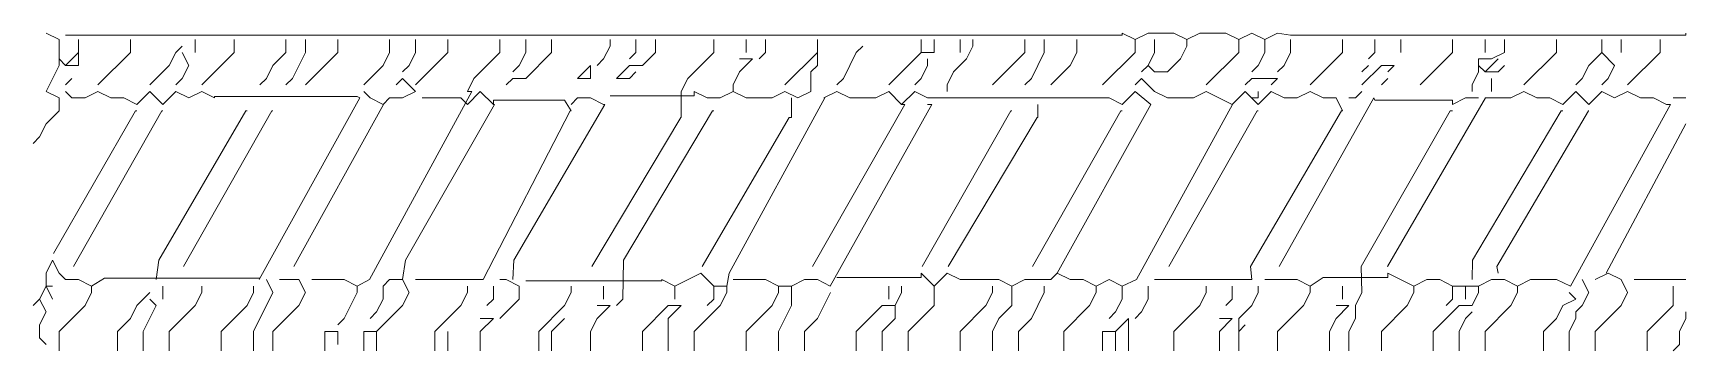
# Model space of a CAD drawing. Header units: millimetres. Extents: x -194958 to 83200, y -72620 to 64568.
# Drawn here: x -192585.4 to -192468.5, y -35983 to -35960.5 of the extents above; entities that cross this region are included whole.
import ezdxf

# ---------------------------------------------------------------- set-up
doc = ezdxf.new("R2010")
doc.units = ezdxf.units.MM
doc.header["$LTSCALE"] = 200
doc.layers.add('VL-TEST-DRAIN VALVE', color=7, linetype='Continuous', lineweight=20)

# ---------------------------------------------------------------- blocks, each defined once
blk = doc.blocks.new('A$Cab73a533')
at = {"color": 7}
for p, q in [((-52.13, 49.001, 0.006), (-52.3, 49.086, 0.006)), ((-52.046, 49.057, 0.006), (-38.236, 49.057, 0.006)), ((-38.236, 49.057, 0.006), (-38.236, 49.086, 0.006)), ((-38.236, 49.086, 0.006), (-38.067, 49.001, 0.006)), ((-38.067, 49.001, 0.006), (-37.897, 49.086, 0.006)), ((-37.897, 49.086, 0.006), (-37.558, 49.086, 0.006)), ((-37.558, 49.086, 0.006), (-37.389, 49.001, 0.006)), ((-37.389, 49.001, 0.006), (-37.22, 49.086, 0.006)), ((-37.22, 49.086, 0.006), (-36.881, 49.086, 0.006)), ((-36.881, 49.086, 0.006), (-36.711, 49.001, 0.006)), ((-36.711, 49.001, 0.006), (-36.542, 49.086, 0.006)), ((-36.542, 49.086, 0.006), (-36.372, 49.001, 0.006)), ((-36.372, 49.001, 0.006), (-36.203, 49.086, 0.006)), ((-36.203, 49.086, 0.006), (-36.034, 49.057, 0.006)), ((-36.034, 49.057, 0.006), (-30.866, 49.057, 0.006)), ((-30.866, 49.057, 0.006), (-30.866, 49.086, 0.006)), ((-52.13, 48.662, 0.006), (-52.13, 49.001, 0.006)), ((-51.876, 48.831, 0.006), (-52.046, 48.662, 0.006)), ((-51.876, 48.831, 0.006), (-51.876, 49.001, 0.006)), ((-51.876, 48.662, 0.006), (-51.876, 48.831, 0.006)), ((-51.622, 48.408, 0.006), (-51.198, 48.831, 0.006)), ((-51.198, 48.831, 0.006), (-51.198, 49.001, 0.006)), ((-50.69, 48.662, 0.006), (-50.605, 48.831, 0.006)), ((-50.605, 48.831, 0.006), (-50.521, 48.916, 0.006)), ((-50.436, 48.662, 0.006), (-50.521, 48.831, 0.006)), ((-50.351, 48.831, 0.006), (-50.351, 49.001, 0.006)), ((-50.266, 48.408, 0.006), (-49.843, 48.831, 0.006)), ((-49.843, 48.831, 0.006), (-49.843, 49.001, 0.006)), ((-49.335, 48.662, 0.006), (-49.165, 48.831, 0.006)), ((-49.165, 48.831, 0.006), (-49.165, 49.001, 0.006)), ((-49.08, 48.493, 0.006), (-48.911, 48.831, 0.006)), ((-48.911, 48.831, 0.006), (-48.911, 49.001, 0.006)), ((-48.911, 48.408, 0.006), (-48.487, 48.831, 0.006)), ((-48.487, 48.831, 0.006), (-48.487, 49.001, 0.006)), ((-47.894, 48.662, 0.006), (-47.81, 48.831, 0.006)), ((-47.81, 48.831, 0.006), (-47.81, 49.001, 0.006)), ((-47.555, 48.662, 0.006), (-47.471, 48.831, 0.006)), ((-47.471, 48.831, 0.006), (-47.471, 49.001, 0.006)), ((-47.471, 48.408, 0.006), (-47.047, 48.831, 0.006)), ((-47.047, 48.831, 0.006), (-47.047, 49.001, 0.006)), ((-46.708, 48.493, 0.006), (-46.369, 48.831, 0.006)), ((-46.369, 48.831, 0.006), (-46.369, 49.001, 0.006)), ((-46.115, 48.662, 0.006), (-46.03, 48.831, 0.006)), ((-46.03, 48.831, 0.006), (-46.03, 49.001, 0.006)), ((-46.03, 48.493, 0.006), (-45.692, 48.831, 0.006)), ((-45.692, 48.831, 0.006), (-45.692, 49.001, 0.006)), ((-45.014, 48.747, 0.006), (-44.929, 48.916, 0.006)), ((-44.929, 48.916, 0.006), (-44.929, 49.001, 0.006)), ((-44.675, 48.747, 0.006), (-44.59, 48.831, 0.006)), ((-44.59, 48.831, 0.006), (-44.59, 49.001, 0.006)), ((-44.506, 48.662, 0.006), (-44.336, 48.831, 0.006)), ((-44.336, 48.831, 0.006), (-44.336, 49.001, 0.006)), ((-43.912, 48.493, 0.006), (-43.574, 48.831, 0.006)), ((-43.574, 48.831, 0.006), (-43.574, 49.001, 0.006)), ((-43.15, 48.831, 0.006), (-43.15, 49.001, 0.006)), ((-42.981, 48.747, 0.006), (-42.896, 48.831, 0.006)), ((-42.896, 48.831, 0.006), (-42.896, 49.001, 0.006)), ((-42.642, 48.408, 0.006), (-42.218, 48.831, 0.006)), ((-42.218, 48.831, 0.006), (-42.218, 49.001, 0.006)), ((-42.218, 48.831, 0.006), (-42.218, 48.662, 0.006)), ((-41.879, 48.493, 0.006), (-41.71, 48.831, 0.006)), ((-41.71, 48.831, 0.006), (-41.625, 48.916, 0.006)), ((-41.286, 48.408, 0.006), (-40.863, 48.831, 0.006)), ((-40.863, 48.831, 0.006), (-40.863, 49.001, 0.006)), ((-40.863, 48.831, 0.006), (-40.693, 48.831, 0.006)), ((-40.693, 48.831, 0.006), (-40.693, 49.001, 0.006)), ((-40.354, 48.831, 0.006), (-40.354, 49.001, 0.006)), ((-40.27, 48.747, 0.006), (-40.185, 48.916, 0.006)), ((-40.185, 48.916, 0.006), (-40.185, 49.001, 0.006)), ((-39.931, 48.408, 0.006), (-39.507, 48.831, 0.006)), ((-39.507, 48.831, 0.006), (-39.507, 49.001, 0.006)), ((-39.422, 48.493, 0.006), (-39.253, 48.831, 0.006)), ((-39.253, 48.831, 0.006), (-39.253, 49.001, 0.006)), ((-38.914, 48.662, 0.006), (-38.829, 48.831, 0.006)), ((-38.829, 48.831, 0.006), (-38.829, 49.001, 0.006)), ((-38.49, 48.408, 0.006), (-38.067, 48.831, 0.006)), ((-38.067, 48.831, 0.006), (-38.067, 49.001, 0.006)), ((-37.897, 48.662, 0.006), (-37.813, 48.831, 0.006)), ((-37.813, 48.831, 0.006), (-37.813, 49.001, 0.006)), ((-37.474, 48.747, 0.006), (-37.389, 48.916, 0.006)), ((-37.389, 48.916, 0.006), (-37.389, 49.001, 0.006)), ((-37.135, 48.408, 0.006), (-36.711, 48.831, 0.006)), ((-36.711, 48.831, 0.006), (-36.711, 49.001, 0.006)), ((-36.457, 48.662, 0.006), (-36.372, 48.831, 0.006)), ((-36.372, 48.831, 0.006), (-36.372, 49.001, 0.006)), ((-36.118, 48.662, 0.006), (-36.034, 48.831, 0.006)), ((-36.034, 48.831, 0.006), (-36.034, 49.001, 0.006)), ((-35.779, 48.408, 0.006), (-35.356, 48.831, 0.006)), ((-35.356, 48.831, 0.006), (-35.356, 49.001, 0.006)), ((-35.017, 48.747, 0.006), (-34.932, 48.831, 0.006)), ((-34.932, 48.831, 0.006), (-34.932, 49.001, 0.006)), ((-34.593, 48.831, 0.006), (-34.593, 49.001, 0.006)), ((-34.339, 48.408, 0.006), (-33.916, 48.831, 0.006)), ((-33.916, 48.831, 0.006), (-33.916, 49.001, 0.006)), ((-33.492, 48.831, 0.006), (-33.492, 49.001, 0.006)), ((-33.407, 48.747, 0.006), (-33.238, 48.831, 0.006)), ((-33.238, 48.831, 0.006), (-33.238, 49.001, 0.006)), ((-32.984, 48.408, 0.006), (-32.56, 48.831, 0.006)), ((-32.56, 48.831, 0.006), (-32.56, 49.001, 0.006)), ((-32.136, 48.662, 0.006), (-31.967, 48.831, 0.006)), ((-31.967, 48.831, 0.006), (-31.967, 49.001, 0.006)), ((-31.967, 48.831, 0.006), (-31.798, 48.662, 0.006)), ((-31.713, 48.831, 0.006), (-31.713, 49.001, 0.006)), ((-31.628, 48.408, 0.006), (-31.204, 48.831, 0.006)), ((-31.204, 48.831, 0.006), (-31.204, 49.001, 0.006)), ((-52.3, 48.323, 0.006), (-52.13, 48.662, 0.006)), ((-52.13, 48.747, 0.006), (-52.046, 48.662, 0.006)), ((-52.046, 48.662, 0.006), (-51.876, 48.662, 0.006)), ((-50.944, 48.408, 0.006), (-50.69, 48.662, 0.006)), ((-50.521, 48.493, 0.006), (-50.436, 48.662, 0.006)), ((-49.419, 48.493, 0.006), (-49.335, 48.662, 0.006)), ((-48.148, 48.408, 0.006), (-47.894, 48.662, 0.006)), ((-47.64, 48.577, 0.006), (-47.555, 48.662, 0.006)), ((-46.2, 48.577, 0.006), (-46.115, 48.662, 0.006)), ((-45.353, 48.493, 0.006), (-45.183, 48.662, 0.006)), ((-45.183, 48.662, 0.006), (-45.183, 48.493, 0.006)), ((-45.099, 48.662, 0.006), (-45.014, 48.747, 0.006)), ((-44.844, 48.493, 0.006), (-44.675, 48.662, 0.006)), ((-44.675, 48.662, 0.006), (-44.506, 48.662, 0.006)), ((-43.235, 48.577, 0.006), (-43.065, 48.747, 0.006)), ((-43.065, 48.747, 0.006), (-43.235, 48.747, 0.006)), ((-42.218, 48.662, 0.006), (-42.303, 48.577, 0.006)), ((-40.863, 48.493, 0.006), (-40.778, 48.662, 0.006)), ((-40.778, 48.662, 0.006), (-40.778, 48.747, 0.006)), ((-40.439, 48.577, 0.006), (-40.27, 48.747, 0.006)), ((-39.168, 48.408, 0.006), (-38.914, 48.662, 0.006)), ((-37.982, 48.577, 0.006), (-37.897, 48.662, 0.006)), ((-37.897, 48.662, 0.006), (-37.813, 48.577, 0.006)), ((-37.643, 48.577, 0.006), (-37.474, 48.747, 0.006)), ((-36.542, 48.577, 0.006), (-36.457, 48.662, 0.006)), ((-36.203, 48.577, 0.006), (-36.118, 48.662, 0.006)), ((-35.102, 48.408, 0.006), (-34.847, 48.662, 0.006)), ((-35.102, 48.577, 0.006), (-35.017, 48.662, 0.006)), ((-34.847, 48.662, 0.006), (-34.678, 48.662, 0.006)), ((-34.678, 48.662, 0.006), (-34.763, 48.577, 0.006)), ((-33.577, 48.577, 0.006), (-33.577, 48.747, 0.006)), ((-33.577, 48.747, 0.006), (-33.407, 48.747, 0.006)), ((-33.577, 48.662, 0.006), (-33.492, 48.577, 0.006)), ((-33.492, 48.577, 0.006), (-33.322, 48.747, 0.006)), ((-33.322, 48.577, 0.006), (-33.238, 48.662, 0.006)), ((-32.221, 48.493, 0.006), (-32.136, 48.662, 0.006)), ((-31.798, 48.662, 0.006), (-31.882, 48.493, 0.006)), ((-52.046, 48.408, 0.006), (-51.961, 48.493, 0.006)), ((-50.605, 48.408, 0.006), (-50.521, 48.493, 0.006)), ((-49.504, 48.408, 0.006), (-49.419, 48.493, 0.006)), ((-49.165, 48.408, 0.006), (-49.08, 48.493, 0.006)), ((-47.64, 48.493, 0.006), (-47.725, 48.408, 0.006)), ((-47.471, 48.323, 0.006), (-47.64, 48.493, 0.006)), ((-46.793, 48.323, 0.006), (-46.708, 48.493, 0.006)), ((-46.285, 48.408, 0.006), (-46.2, 48.493, 0.006)), ((-46.2, 48.493, 0.006), (-46.03, 48.493, 0.006)), ((-45.183, 48.493, 0.006), (-45.353, 48.493, 0.006)), ((-44.675, 48.493, 0.006), (-44.844, 48.493, 0.006)), ((-44.59, 48.577, 0.006), (-44.675, 48.493, 0.006)), ((-43.997, 48.323, 0.006), (-43.912, 48.493, 0.006)), ((-43.319, 48.408, 0.006), (-43.235, 48.577, 0.006)), ((-43.319, 48.323, 0.006), (-43.319, 48.408, 0.006)), ((-42.303, 48.323, 0.006), (-42.303, 48.577, 0.006)), ((-41.964, 48.408, 0.006), (-41.879, 48.493, 0.006)), ((-40.947, 48.408, 0.006), (-40.863, 48.493, 0.006)), ((-40.524, 48.408, 0.006), (-40.439, 48.577, 0.006)), ((-40.524, 48.323, 0.006), (-40.524, 48.408, 0.006)), ((-39.507, 48.408, 0.006), (-39.422, 48.493, 0.006)), ((-37.982, 48.493, 0.006), (-38.067, 48.408, 0.006)), ((-37.813, 48.323, 0.006), (-37.982, 48.493, 0.006)), ((-37.813, 48.577, 0.006), (-37.643, 48.577, 0.006)), ((-36.627, 48.408, 0.006), (-36.542, 48.493, 0.006)), ((-36.542, 48.493, 0.006), (-36.203, 48.493, 0.006)), ((-36.203, 48.493, 0.006), (-36.288, 48.408, 0.006)), ((-34.847, 48.408, 0.006), (-34.763, 48.493, 0.006)), ((-33.661, 48.408, 0.006), (-33.577, 48.577, 0.006)), ((-33.661, 48.323, 0.006), (-33.661, 48.408, 0.006)), ((-33.492, 48.577, 0.006), (-33.322, 48.577, 0.006)), ((-33.407, 48.323, 0.006), (-33.407, 48.493, 0.006)), ((-32.306, 48.408, 0.006), (-32.221, 48.493, 0.006)), ((-31.882, 48.493, 0.006), (-31.967, 48.408, 0.006)), ((-52.13, 48.238, 0.006), (-52.3, 48.323, 0.006)), ((-52.13, 48.069, 0.006), (-52.13, 48.238, 0.006)), ((-51.961, 48.238, 0.006), (-52.046, 48.323, 0.006)), ((-51.791, 48.238, 0.006), (-51.961, 48.238, 0.006)), ((-51.622, 48.323, 0.006), (-51.791, 48.238, 0.006)), ((-51.453, 48.238, 0.006), (-51.622, 48.323, 0.006)), ((-51.283, 48.238, 0.006), (-51.453, 48.238, 0.006)), ((-51.114, 48.154, 0.006), (-51.283, 48.238, 0.006)), ((-50.944, 48.323, 0.006), (-51.114, 48.154, 0.006)), ((-50.775, 48.154, 0.006), (-50.944, 48.323, 0.006)), ((-50.605, 48.323, 0.006), (-50.775, 48.154, 0.006)), ((-50.436, 48.238, 0.006), (-50.605, 48.323, 0.006)), ((-50.266, 48.323, 0.006), (-50.436, 48.238, 0.006)), ((-50.097, 48.238, 0.006), (-50.266, 48.323, 0.006)), ((-48.233, 48.255, 0.006), (-50.097, 48.255, 0.006)), ((-50.097, 48.255, 0.006), (-50.097, 48.238, 0.006)), ((-49.514, 45.866, 0.006), (-48.198, 48.238, 0.006)), ((-48.198, 48.238, 0.006), (-48.233, 48.255, 0.006)), ((-48.064, 48.238, 0.006), (-48.148, 48.323, 0.006)), ((-48.072, 45.866, 0.006), (-46.737, 48.323, 0.006)), ((-47.894, 48.154, 0.006), (-48.064, 48.238, 0.006)), ((-47.894, 48.154, 0.006), (-47.81, 48.238, 0.006)), ((-47.81, 48.238, 0.006), (-47.64, 48.238, 0.006)), ((-47.64, 48.238, 0.006), (-47.471, 48.323, 0.006)), ((-47.386, 48.238, 0.006), (-46.878, 48.238, 0.006)), ((-46.793, 48.154, 0.006), (-46.878, 48.238, 0.006)), ((-46.737, 48.323, 0.006), (-46.793, 48.323, 0.006)), ((-46.624, 48.323, 0.006), (-46.793, 48.154, 0.006)), ((-46.454, 48.154, 0.006), (-46.624, 48.323, 0.006)), ((-45.522, 48.21, 0.006), (-46.454, 48.21, 0.006)), ((-46.454, 48.21, 0.006), (-46.454, 48.154, 0.006)), ((-45.437, 48.069, 0.006), (-45.522, 48.21, 0.006)), ((-45.353, 48.238, 0.006), (-45.437, 48.154, 0.006)), ((-45.183, 48.238, 0.006), (-45.353, 48.238, 0.006)), ((-45.014, 48.154, 0.006), (-45.183, 48.238, 0.006)), ((-44.929, 48.267, 0.006), (-43.828, 48.267, 0.006)), ((-43.997, 47.984, 0.006), (-43.997, 48.323, 0.006)), ((-43.828, 48.267, 0.006), (-43.828, 48.323, 0.006)), ((-43.828, 48.323, 0.006), (-43.658, 48.238, 0.006)), ((-43.658, 48.238, 0.006), (-43.489, 48.238, 0.006)), ((-43.489, 48.238, 0.006), (-43.319, 48.323, 0.006)), ((-43.372, 45.951, 0.006), (-42.122, 48.238, 0.006)), ((-43.319, 48.323, 0.006), (-43.15, 48.238, 0.006)), ((-43.15, 48.238, 0.006), (-42.811, 48.238, 0.006)), ((-42.811, 48.238, 0.006), (-42.642, 48.323, 0.006)), ((-42.642, 48.323, 0.006), (-42.472, 48.238, 0.006)), ((-42.557, 47.984, 0.006), (-42.557, 48.238, 0.006)), ((-42.472, 48.238, 0.006), (-42.303, 48.323, 0.006)), ((-42.133, 48.238, 0.006), (-41.964, 48.323, 0.006)), ((-42.122, 48.238, 0.006), (-42.133, 48.238, 0.006)), ((-41.964, 48.323, 0.006), (-41.794, 48.238, 0.006)), ((-41.794, 48.238, 0.006), (-41.456, 48.238, 0.006)), ((-41.456, 48.238, 0.006), (-41.286, 48.323, 0.006)), ((-41.286, 48.323, 0.006), (-41.117, 48.154, 0.006)), ((-41.117, 48.154, 0.006), (-40.947, 48.323, 0.006)), ((-40.947, 48.323, 0.006), (-40.778, 48.238, 0.006)), ((-40.778, 48.238, 0.006), (-38.406, 48.238, 0.006)), ((-38.406, 48.238, 0.006), (-38.236, 48.154, 0.006)), ((-38.236, 48.154, 0.006), (-38.067, 48.323, 0.006)), ((-38.067, 48.323, 0.006), (-37.859, 48.154, 0.006)), ((-37.643, 48.238, 0.006), (-37.813, 48.323, 0.006)), ((-37.304, 48.238, 0.006), (-37.643, 48.238, 0.006)), ((-37.135, 48.323, 0.006), (-37.304, 48.238, 0.006)), ((-36.796, 48.154, 0.006), (-37.135, 48.323, 0.006)), ((-36.627, 48.323, 0.006), (-36.796, 48.154, 0.006)), ((-36.457, 48.154, 0.006), (-36.627, 48.323, 0.006)), ((-36.542, 48.238, 0.006), (-36.457, 48.238, 0.006)), ((-36.288, 48.323, 0.006), (-36.457, 48.154, 0.006)), ((-36.457, 48.238, 0.006), (-36.457, 48.323, 0.006)), ((-36.118, 48.238, 0.006), (-36.288, 48.323, 0.006)), ((-36.185, 46.036, 0.006), (-34.947, 48.238, 0.006)), ((-35.949, 48.238, 0.006), (-36.118, 48.238, 0.006)), ((-35.779, 48.323, 0.006), (-35.949, 48.238, 0.006)), ((-35.61, 48.238, 0.006), (-35.779, 48.323, 0.006)), ((-35.44, 48.238, 0.006), (-35.61, 48.238, 0.006)), ((-35.356, 48.069, 0.006), (-35.44, 48.238, 0.006)), ((-35.271, 48.238, 0.006), (-35.186, 48.238, 0.006)), ((-35.186, 48.238, 0.006), (-35.102, 48.323, 0.006)), ((-34.947, 48.238, 0.006), (-34.932, 48.21, 0.006)), ((-34.932, 48.21, 0.006), (-33.916, 48.21, 0.006)), ((-33.486, 48.238, 0.006), (-34.769, 46.036, 0.006)), ((-33.916, 48.154, 0.006), (-33.746, 48.238, 0.006)), ((-33.916, 48.21, 0.006), (-33.916, 48.154, 0.006)), ((-33.746, 48.238, 0.006), (-33.577, 48.238, 0.006)), ((-33.153, 48.238, 0.006), (-33.486, 48.238, 0.006)), ((-32.984, 48.323, 0.006), (-33.153, 48.238, 0.006)), ((-32.814, 48.238, 0.006), (-32.984, 48.323, 0.006)), ((-32.645, 48.238, 0.006), (-32.814, 48.238, 0.006)), ((-32.475, 48.154, 0.006), (-32.645, 48.238, 0.006)), ((-32.306, 48.323, 0.006), (-32.475, 48.154, 0.006)), ((-32.136, 48.154, 0.006), (-32.306, 48.323, 0.006)), ((-31.967, 48.323, 0.006), (-32.136, 48.154, 0.006)), ((-31.798, 48.238, 0.006), (-31.967, 48.323, 0.006)), ((-31.628, 48.323, 0.006), (-31.798, 48.238, 0.006)), ((-31.459, 48.238, 0.006), (-31.628, 48.323, 0.006)), ((-31.289, 48.238, 0.006), (-31.459, 48.238, 0.006)), ((-31.12, 48.154, 0.006), (-31.289, 48.238, 0.006)), ((-31.035, 48.238, 0.006), (-30.866, 48.238, 0.006)), ((-52.3, 47.899, 0.006), (-52.13, 48.069, 0.006)), ((-52.201, 46.205, 0.006), (-51.131, 48.069, 0.006)), ((-51.94, 46.036, 0.006), (-50.788, 48.069, 0.006)), ((-51.131, 48.069, 0.006), (-51.114, 48.069, 0.006)), ((-50.828, 46.12, 0.006), (-49.687, 48.069, 0.006)), ((-50.788, 48.069, 0.006), (-50.775, 48.069, 0.006)), ((-50.505, 46.036, 0.006), (-49.35, 48.069, 0.006)), ((-49.687, 48.069, 0.006), (-49.673, 48.069, 0.006)), ((-49.35, 48.069, 0.006), (-49.335, 48.069, 0.006)), ((-49.062, 46.036, 0.006), (-47.888, 48.154, 0.006)), ((-47.888, 48.154, 0.006), (-47.894, 48.154, 0.006)), ((-47.603, 46.12, 0.006), (-46.438, 48.154, 0.006)), ((-46.589, 45.866, 0.006), (-45.449, 48.069, 0.006)), ((-46.438, 48.154, 0.006), (-46.454, 48.154, 0.006)), ((-46.187, 46.12, 0.006), (-44.998, 48.154, 0.006)), ((-45.449, 48.069, 0.006), (-45.437, 48.069, 0.006)), ((-45.168, 46.036, 0.006), (-44.005, 47.984, 0.006)), ((-44.998, 48.154, 0.006), (-45.014, 48.154, 0.006)), ((-44.752, 46.12, 0.006), (-43.589, 48.069, 0.006)), ((-44.005, 47.984, 0.006), (-43.997, 47.984, 0.006)), ((-43.724, 46.036, 0.006), (-42.586, 47.984, 0.006)), ((-43.589, 48.069, 0.006), (-43.574, 48.069, 0.006)), ((-42.586, 47.984, 0.006), (-42.557, 47.984, 0.006)), ((-42.283, 46.036, 0.006), (-41.075, 48.154, 0.006)), ((-42.05, 45.781, 0.006), (-40.721, 48.154, 0.006)), ((-41.075, 48.154, 0.006), (-41.117, 48.154, 0.006)), ((-40.847, 46.036, 0.006), (-39.692, 48.069, 0.006)), ((-40.721, 48.154, 0.006), (-40.778, 48.154, 0.006)), ((-40.509, 46.036, 0.006), (-39.345, 47.984, 0.006)), ((-39.692, 48.069, 0.006), (-39.676, 48.069, 0.006)), ((-39.406, 46.036, 0.006), (-38.252, 48.069, 0.006)), ((-39.345, 47.984, 0.006), (-39.338, 47.984, 0.006)), ((-39.338, 47.984, 0.006), (-39.338, 48.154, 0.006)), ((-37.859, 48.154, 0.006), (-39.084, 45.951, 0.006)), ((-38.252, 48.069, 0.006), (-38.236, 48.069, 0.006)), ((-38.049, 45.866, 0.006), (-36.792, 48.154, 0.006)), ((-37.623, 46.036, 0.006), (-36.47, 48.069, 0.006)), ((-36.558, 46.036, 0.006), (-35.369, 48.069, 0.006)), ((-36.47, 48.069, 0.006), (-36.457, 48.069, 0.006)), ((-35.369, 48.069, 0.006), (-35.356, 48.069, 0.006)), ((-35.111, 46.036, 0.006), (-33.95, 48.069, 0.006)), ((-33.95, 48.069, 0.006), (-33.916, 48.069, 0.006)), ((-33.655, 46.12, 0.006), (-32.498, 48.069, 0.006)), ((-33.338, 46.036, 0.006), (-32.141, 48.069, 0.006)), ((-32.498, 48.069, 0.006), (-32.475, 48.069, 0.006)), ((-32.376, 45.781, 0.006), (-31.067, 48.154, 0.006)), ((-32.141, 48.069, 0.006), (-32.136, 48.069, 0.006)), ((-31.067, 48.154, 0.006), (-31.12, 48.154, 0.006)), ((-52.384, 47.73, 0.006), (-52.3, 47.899, 0.006)), ((-31.908, 45.951, 0.006), (-30.866, 47.899, 0.006)), ((-52.469, 47.645, 0.006), (-52.384, 47.73, 0.006)), ((-52.3, 45.951, 0.006), (-52.215, 46.12, 0.006)), ((-52.215, 46.12, 0.006), (-52.13, 45.951, 0.006)), ((-50.86, 45.866, 0.006), (-50.828, 46.12, 0.006)), ((-47.64, 45.866, 0.006), (-47.603, 46.12, 0.006)), ((-46.2, 45.866, 0.006), (-46.187, 46.12, 0.006)), ((-44.76, 45.612, 0.006), (-44.752, 46.12, 0.006)), ((-36.542, 45.866, 0.006), (-36.558, 46.036, 0.006)), ((-35.102, 45.697, 0.006), (-35.111, 46.036, 0.006)), ((-34.769, 46.036, 0.006), (-34.763, 46.036, 0.006)), ((-33.661, 45.866, 0.006), (-33.655, 46.12, 0.006)), ((-33.322, 45.951, 0.006), (-33.338, 46.036, 0.006)), ((-52.3, 45.781, 0.006), (-52.3, 45.951, 0.006)), ((-52.13, 45.951, 0.006), (-52.046, 45.866, 0.006)), ((-52.046, 45.866, 0.006), (-51.876, 45.866, 0.006)), ((-51.876, 45.866, 0.006), (-51.707, 45.781, 0.006)), ((-51.707, 45.781, 0.006), (-51.537, 45.883, 0.006)), ((-51.537, 45.883, 0.006), (-49.504, 45.883, 0.006)), ((-49.504, 45.883, 0.006), (-49.514, 45.866, 0.006)), ((-49.335, 45.697, 0.006), (-49.419, 45.866, 0.006)), ((-48.996, 45.866, 0.006), (-49.25, 45.866, 0.006)), ((-48.911, 45.697, 0.006), (-48.996, 45.866, 0.006)), ((-48.826, 45.866, 0.006), (-48.403, 45.866, 0.006)), ((-48.403, 45.866, 0.006), (-48.233, 45.781, 0.006)), ((-48.233, 45.781, 0.006), (-48.072, 45.866, 0.006)), ((-47.81, 45.866, 0.006), (-47.894, 45.781, 0.006)), ((-47.64, 45.866, 0.006), (-47.81, 45.866, 0.006)), ((-47.555, 45.697, 0.006), (-47.64, 45.866, 0.006)), ((-47.471, 45.866, 0.006), (-46.589, 45.866, 0.006)), ((-46.285, 45.866, 0.006), (-46.369, 45.866, 0.006)), ((-46.115, 45.781, 0.006), (-46.285, 45.866, 0.006)), ((-46.03, 45.849, 0.006), (-44.251, 45.849, 0.006)), ((-44.251, 45.849, 0.006), (-44.251, 45.866, 0.006)), ((-44.251, 45.866, 0.006), (-44.082, 45.781, 0.006)), ((-44.082, 45.781, 0.006), (-43.743, 45.951, 0.006)), ((-43.743, 45.951, 0.006), (-43.574, 45.781, 0.006)), ((-43.404, 45.781, 0.006), (-43.372, 45.951, 0.006)), ((-43.319, 45.866, 0.006), (-42.896, 45.866, 0.006)), ((-42.896, 45.866, 0.006), (-42.726, 45.781, 0.006)), ((-42.557, 45.781, 0.006), (-42.388, 45.866, 0.006)), ((-42.388, 45.866, 0.006), (-42.218, 45.866, 0.006)), ((-42.218, 45.866, 0.006), (-42.05, 45.781, 0.006)), ((-41.964, 45.894, 0.006), (-40.863, 45.894, 0.006)), ((-40.863, 45.894, 0.006), (-40.863, 45.951, 0.006)), ((-40.863, 45.951, 0.006), (-40.693, 45.781, 0.006)), ((-40.693, 45.781, 0.006), (-40.524, 45.951, 0.006)), ((-40.524, 45.951, 0.006), (-40.354, 45.866, 0.006)), ((-40.354, 45.866, 0.006), (-39.846, 45.866, 0.006)), ((-39.846, 45.866, 0.006), (-39.676, 45.781, 0.006)), ((-39.676, 45.781, 0.006), (-39.507, 45.866, 0.006)), ((-39.507, 45.866, 0.006), (-39.168, 45.866, 0.006)), ((-39.168, 45.866, 0.006), (-39.083, 45.951, 0.006)), ((-39.083, 45.951, 0.006), (-38.914, 45.866, 0.006)), ((-38.914, 45.866, 0.006), (-38.745, 45.866, 0.006)), ((-38.745, 45.866, 0.006), (-38.575, 45.781, 0.006)), ((-38.575, 45.781, 0.006), (-38.406, 45.866, 0.006)), ((-38.406, 45.866, 0.006), (-38.236, 45.781, 0.006)), ((-38.236, 45.781, 0.006), (-38.049, 45.866, 0.006)), ((-37.813, 45.866, 0.006), (-36.542, 45.866, 0.006)), ((-36.372, 45.866, 0.006), (-35.949, 45.866, 0.006)), ((-35.949, 45.866, 0.006), (-35.779, 45.781, 0.006)), ((-35.779, 45.781, 0.006), (-35.61, 45.894, 0.006)), ((-35.61, 45.894, 0.006), (-34.763, 45.894, 0.006)), ((-34.763, 45.894, 0.006), (-34.763, 45.951, 0.006)), ((-34.763, 45.951, 0.006), (-34.424, 45.781, 0.006)), ((-34.424, 45.781, 0.006), (-34.254, 45.866, 0.006)), ((-34.254, 45.866, 0.006), (-34.085, 45.866, 0.006)), ((-34.085, 45.866, 0.006), (-33.916, 45.781, 0.006)), ((-33.577, 45.781, 0.006), (-33.407, 45.866, 0.006)), ((-33.407, 45.866, 0.006), (-33.238, 45.866, 0.006)), ((-33.238, 45.866, 0.006), (-33.068, 45.781, 0.006)), ((-33.068, 45.781, 0.006), (-32.899, 45.866, 0.006)), ((-32.899, 45.866, 0.006), (-32.56, 45.866, 0.006)), ((-32.56, 45.866, 0.006), (-32.376, 45.781, 0.006)), ((-32.136, 45.697, 0.006), (-32.221, 45.866, 0.006)), ((-31.882, 45.951, 0.006), (-32.052, 45.866, 0.006)), ((-31.713, 45.866, 0.006), (-31.882, 45.951, 0.006)), ((-31.628, 45.697, 0.006), (-31.713, 45.866, 0.006)), ((-31.543, 45.866, 0.006), (-30.866, 45.866, 0.006)), ((-52.469, 45.527, 0.006), (-52.384, 45.612, 0.006)), ((-52.384, 45.612, 0.006), (-52.3, 45.781, 0.006)), ((-52.3, 45.443, 0.006), (-52.384, 45.612, 0.006)), ((-52.3, 45.781, 0.006), (-52.215, 45.612, 0.006)), ((-52.215, 45.781, 0.006), (-52.3, 45.781, 0.006)), ((-51.791, 45.527, 0.006), (-51.707, 45.697, 0.006)), ((-51.707, 45.697, 0.006), (-51.707, 45.781, 0.006)), ((-51.114, 45.527, 0.006), (-50.944, 45.697, 0.006)), ((-50.86, 45.527, 0.006), (-50.944, 45.612, 0.006)), ((-50.775, 45.612, 0.006), (-50.775, 45.781, 0.006)), ((-50.351, 45.527, 0.006), (-50.266, 45.697, 0.006)), ((-50.266, 45.697, 0.006), (-50.266, 45.781, 0.006)), ((-49.673, 45.527, 0.006), (-49.589, 45.697, 0.006)), ((-49.589, 45.697, 0.006), (-49.589, 45.781, 0.006)), ((-49.589, 45.188, 0.006), (-49.335, 45.697, 0.006)), ((-48.996, 45.527, 0.006), (-48.911, 45.697, 0.006)), ((-48.403, 45.358, 0.006), (-48.233, 45.697, 0.006)), ((-48.233, 45.697, 0.006), (-48.233, 45.781, 0.006)), ((-47.979, 45.443, 0.006), (-47.894, 45.612, 0.006)), ((-47.894, 45.612, 0.006), (-47.894, 45.781, 0.006)), ((-47.64, 45.527, 0.006), (-47.555, 45.697, 0.006)), ((-46.878, 45.527, 0.006), (-46.793, 45.697, 0.006)), ((-46.793, 45.697, 0.006), (-46.793, 45.781, 0.006)), ((-46.539, 45.527, 0.006), (-46.454, 45.612, 0.006)), ((-46.454, 45.612, 0.006), (-46.454, 45.781, 0.006)), ((-46.369, 45.358, 0.006), (-46.115, 45.612, 0.006)), ((-46.115, 45.612, 0.006), (-46.115, 45.781, 0.006)), ((-45.522, 45.527, 0.006), (-45.437, 45.697, 0.006)), ((-45.437, 45.697, 0.006), (-45.437, 45.781, 0.006)), ((-45.014, 45.612, 0.006), (-45.014, 45.781, 0.006)), ((-44.844, 45.527, 0.006), (-44.76, 45.612, 0.006)), ((-44.082, 45.612, 0.006), (-44.082, 45.781, 0.006)), ((-43.658, 45.527, 0.006), (-43.574, 45.612, 0.006)), ((-43.574, 45.781, 0.006), (-43.404, 45.781, 0.006)), ((-43.574, 45.612, 0.006), (-43.574, 45.781, 0.006)), ((-43.489, 45.527, 0.006), (-43.404, 45.697, 0.006)), ((-43.404, 45.697, 0.006), (-43.404, 45.781, 0.006)), ((-42.811, 45.527, 0.006), (-42.726, 45.697, 0.006)), ((-42.726, 45.781, 0.006), (-42.557, 45.781, 0.006)), ((-42.726, 45.697, 0.006), (-42.726, 45.781, 0.006)), ((-42.557, 45.527, 0.006), (-42.557, 45.781, 0.006)), ((-42.218, 45.358, 0.006), (-42.049, 45.697, 0.006)), ((-41.286, 45.612, 0.006), (-41.286, 45.781, 0.006)), ((-41.201, 45.527, 0.006), (-41.117, 45.697, 0.006)), ((-41.117, 45.697, 0.006), (-41.117, 45.781, 0.006)), ((-40.693, 45.527, 0.006), (-40.693, 45.781, 0.006)), ((-40.015, 45.527, 0.006), (-39.931, 45.697, 0.006)), ((-39.931, 45.697, 0.006), (-39.931, 45.781, 0.006)), ((-39.676, 45.527, 0.006), (-39.676, 45.781, 0.006)), ((-39.422, 45.358, 0.006), (-39.253, 45.697, 0.006)), ((-39.253, 45.697, 0.006), (-39.253, 45.781, 0.006)), ((-38.66, 45.527, 0.006), (-38.575, 45.697, 0.006)), ((-38.575, 45.697, 0.006), (-38.575, 45.781, 0.006)), ((-38.321, 45.443, 0.006), (-38.236, 45.612, 0.006)), ((-38.236, 45.612, 0.006), (-38.236, 45.781, 0.006)), ((-37.982, 45.443, 0.006), (-37.897, 45.612, 0.006)), ((-37.897, 45.612, 0.006), (-37.897, 45.781, 0.006)), ((-37.22, 45.527, 0.006), (-37.135, 45.697, 0.006)), ((-37.135, 45.697, 0.006), (-37.135, 45.781, 0.006)), ((-36.881, 45.527, 0.006), (-36.796, 45.612, 0.006)), ((-36.796, 45.612, 0.006), (-36.796, 45.781, 0.006)), ((-36.542, 45.527, 0.006), (-36.457, 45.697, 0.006)), ((-36.457, 45.697, 0.006), (-36.457, 45.781, 0.006)), ((-35.864, 45.527, 0.006), (-35.779, 45.697, 0.006)), ((-35.779, 45.697, 0.006), (-35.779, 45.781, 0.006)), ((-35.356, 45.612, 0.006), (-35.356, 45.781, 0.006)), ((-35.186, 45.527, 0.006), (-35.102, 45.697, 0.006)), ((-34.509, 45.527, 0.006), (-34.424, 45.697, 0.006)), ((-34.424, 45.697, 0.006), (-34.424, 45.781, 0.006)), ((-34, 45.527, 0.006), (-33.916, 45.612, 0.006)), ((-33.916, 45.781, 0.006), (-33.577, 45.781, 0.006)), ((-33.916, 45.612, 0.006), (-33.916, 45.781, 0.006)), ((-33.746, 45.612, 0.006), (-33.746, 45.781, 0.006)), ((-33.661, 45.527, 0.006), (-33.577, 45.697, 0.006)), ((-33.577, 45.697, 0.006), (-33.577, 45.781, 0.006)), ((-33.153, 45.527, 0.006), (-33.068, 45.697, 0.006)), ((-33.068, 45.697, 0.006), (-33.068, 45.781, 0.006)), ((-32.475, 45.527, 0.006), (-32.306, 45.612, 0.006)), ((-32.306, 45.612, 0.006), (-32.391, 45.697, 0.006)), ((-32.221, 45.527, 0.006), (-32.136, 45.697, 0.006)), ((-31.713, 45.527, 0.006), (-31.628, 45.697, 0.006)), ((-31.035, 45.527, 0.006), (-31.035, 45.781, 0.006)), ((-52.384, 45.273, 0.006), (-52.3, 45.443, 0.006)), ((-52.13, 45.188, 0.006), (-51.791, 45.527, 0.006)), ((-51.198, 45.358, 0.006), (-51.114, 45.527, 0.006)), ((-51.029, 45.188, 0.006), (-50.86, 45.527, 0.006)), ((-50.69, 45.188, 0.006), (-50.351, 45.527, 0.006)), ((-50.012, 45.188, 0.006), (-49.673, 45.527, 0.006)), ((-49.335, 45.188, 0.006), (-48.996, 45.527, 0.006)), ((-48.064, 45.358, 0.006), (-47.979, 45.443, 0.006)), ((-47.979, 45.188, 0.006), (-47.64, 45.527, 0.006)), ((-47.217, 45.188, 0.006), (-46.878, 45.527, 0.006)), ((-45.861, 45.188, 0.006), (-45.522, 45.527, 0.006)), ((-45.099, 45.358, 0.006), (-44.929, 45.527, 0.006)), ((-44.929, 45.527, 0.006), (-45.099, 45.527, 0.006)), ((-44.506, 45.188, 0.006), (-44.167, 45.527, 0.006)), ((-44.167, 45.527, 0.006), (-43.997, 45.527, 0.006)), ((-43.997, 45.527, 0.006), (-44.167, 45.358, 0.006)), ((-43.828, 45.188, 0.006), (-43.489, 45.527, 0.006)), ((-43.15, 45.188, 0.006), (-42.811, 45.527, 0.006)), ((-42.726, 45.188, 0.006), (-42.557, 45.527, 0.006)), ((-41.71, 45.188, 0.006), (-41.371, 45.527, 0.006)), ((-41.371, 45.527, 0.006), (-41.201, 45.527, 0.006)), ((-41.201, 45.358, 0.006), (-41.201, 45.527, 0.006)), ((-41.032, 45.188, 0.006), (-40.693, 45.527, 0.006)), ((-40.354, 45.188, 0.006), (-40.015, 45.527, 0.006)), ((-39.846, 45.358, 0.006), (-39.676, 45.527, 0.006)), ((-38.999, 45.188, 0.006), (-38.66, 45.527, 0.006)), ((-38.406, 45.358, 0.006), (-38.321, 45.443, 0.006)), ((-38.067, 45.358, 0.006), (-37.982, 45.443, 0.006)), ((-37.558, 45.188, 0.006), (-37.22, 45.527, 0.006)), ((-36.711, 45.358, 0.006), (-36.542, 45.527, 0.006)), ((-36.203, 45.188, 0.006), (-35.864, 45.527, 0.006)), ((-35.44, 45.358, 0.006), (-35.271, 45.527, 0.006)), ((-35.271, 45.527, 0.006), (-35.44, 45.527, 0.006)), ((-35.186, 45.358, 0.006), (-35.186, 45.527, 0.006)), ((-34.847, 45.188, 0.006), (-34.509, 45.527, 0.006)), ((-34.17, 45.188, 0.006), (-33.831, 45.527, 0.006)), ((-33.831, 45.527, 0.006), (-33.661, 45.527, 0.006)), ((-33.746, 45.358, 0.006), (-33.661, 45.443, 0.006)), ((-33.492, 45.188, 0.006), (-33.153, 45.527, 0.006)), ((-32.56, 45.358, 0.006), (-32.475, 45.527, 0.006)), ((-32.306, 45.443, 0.006), (-32.221, 45.527, 0.006)), ((-32.306, 45.358, 0.006), (-32.306, 45.443, 0.006)), ((-32.052, 45.188, 0.006), (-31.713, 45.527, 0.006)), ((-31.374, 45.188, 0.006), (-31.035, 45.527, 0.006)), ((-30.866, 45.358, 0.006), (-30.866, 45.443, 0.006)), ((-52.384, 45.104, 0.006), (-52.384, 45.273, 0.006)), ((-52.13, 44.934, 0.006), (-52.13, 45.188, 0.006)), ((-51.368, 45.188, 0.006), (-51.198, 45.358, 0.006)), ((-51.368, 44.934, 0.006), (-51.368, 45.188, 0.006)), ((-51.029, 44.934, 0.006), (-51.029, 45.188, 0.006)), ((-50.69, 44.934, 0.006), (-50.69, 45.188, 0.006)), ((-50.012, 44.934, 0.006), (-50.012, 45.188, 0.006)), ((-49.589, 44.934, 0.006), (-49.589, 45.188, 0.006)), ((-49.335, 44.934, 0.006), (-49.335, 45.188, 0.006)), ((-48.657, 44.934, 0.006), (-48.657, 45.188, 0.006)), ((-48.657, 45.188, 0.006), (-48.487, 45.188, 0.006)), ((-48.487, 45.273, 0.006), (-48.403, 45.358, 0.006)), ((-48.487, 45.188, 0.006), (-48.487, 45.019, 0.006)), ((-48.148, 44.934, 0.006), (-48.148, 45.188, 0.006)), ((-48.148, 45.188, 0.006), (-47.979, 45.188, 0.006)), ((-47.979, 44.934, 0.006), (-47.979, 45.188, 0.006)), ((-47.217, 44.934, 0.006), (-47.217, 45.188, 0.006)), ((-47.047, 44.934, 0.006), (-47.047, 45.188, 0.006)), ((-46.624, 45.188, 0.006), (-46.454, 45.358, 0.006)), ((-46.454, 45.358, 0.006), (-46.624, 45.358, 0.006)), ((-46.624, 44.934, 0.006), (-46.624, 45.188, 0.006)), ((-45.861, 44.934, 0.006), (-45.861, 45.188, 0.006)), ((-45.692, 45.188, 0.006), (-45.522, 45.358, 0.006)), ((-45.692, 44.934, 0.006), (-45.692, 45.188, 0.006)), ((-45.183, 45.188, 0.006), (-45.099, 45.358, 0.006)), ((-45.183, 44.934, 0.006), (-45.183, 45.188, 0.006)), ((-44.506, 44.934, 0.006), (-44.506, 45.188, 0.006)), ((-44.167, 44.934, 0.006), (-44.167, 45.358, 0.006)), ((-43.828, 44.934, 0.006), (-43.828, 45.188, 0.006)), ((-43.15, 44.934, 0.006), (-43.15, 45.188, 0.006)), ((-42.726, 44.934, 0.006), (-42.726, 45.188, 0.006)), ((-42.388, 45.188, 0.006), (-42.218, 45.358, 0.006)), ((-42.388, 44.934, 0.006), (-42.388, 45.188, 0.006)), ((-41.71, 44.934, 0.006), (-41.71, 45.188, 0.006)), ((-41.371, 45.188, 0.006), (-41.201, 45.358, 0.006)), ((-41.371, 44.934, 0.006), (-41.371, 45.188, 0.006)), ((-41.032, 44.934, 0.006), (-41.032, 45.188, 0.006)), ((-40.354, 44.934, 0.006), (-40.354, 45.188, 0.006)), ((-39.931, 45.188, 0.006), (-39.846, 45.358, 0.006)), ((-39.931, 44.934, 0.006), (-39.931, 45.188, 0.006)), ((-39.592, 45.188, 0.006), (-39.422, 45.358, 0.006)), ((-39.592, 44.934, 0.006), (-39.592, 45.188, 0.006)), ((-38.999, 44.934, 0.006), (-38.999, 45.188, 0.006)), ((-38.49, 44.934, 0.006), (-38.49, 45.188, 0.006)), ((-38.49, 45.188, 0.006), (-38.321, 45.188, 0.006)), ((-38.321, 45.188, 0.006), (-38.152, 45.358, 0.006)), ((-38.321, 44.934, 0.006), (-38.321, 45.188, 0.006)), ((-38.152, 45.358, 0.006), (-38.152, 45.188, 0.006)), ((-38.152, 44.934, 0.006), (-38.152, 45.188, 0.006)), ((-37.558, 44.934, 0.006), (-37.558, 45.188, 0.006)), ((-36.965, 45.188, 0.006), (-36.796, 45.358, 0.006)), ((-36.796, 45.358, 0.006), (-36.965, 45.358, 0.006)), ((-36.965, 44.934, 0.006), (-36.965, 45.188, 0.006)), ((-36.711, 45.188, 0.006), (-36.711, 45.358, 0.006)), ((-36.627, 45.273, 0.006), (-36.711, 45.188, 0.006)), ((-36.711, 44.934, 0.006), (-36.711, 45.188, 0.006)), ((-36.203, 44.934, 0.006), (-36.203, 45.188, 0.006)), ((-35.525, 45.188, 0.006), (-35.44, 45.358, 0.006)), ((-35.525, 44.934, 0.006), (-35.525, 45.188, 0.006)), ((-35.271, 45.188, 0.006), (-35.186, 45.358, 0.006)), ((-35.271, 44.934, 0.006), (-35.271, 45.188, 0.006)), ((-34.847, 44.934, 0.006), (-34.847, 45.188, 0.006)), ((-34.17, 44.934, 0.006), (-34.17, 45.188, 0.006)), ((-33.831, 45.188, 0.006), (-33.746, 45.358, 0.006)), ((-33.831, 44.934, 0.006), (-33.831, 45.188, 0.006)), ((-33.492, 44.934, 0.006), (-33.492, 45.188, 0.006)), ((-32.729, 45.188, 0.006), (-32.56, 45.358, 0.006)), ((-32.729, 44.934, 0.006), (-32.729, 45.188, 0.006)), ((-32.391, 45.188, 0.006), (-32.306, 45.358, 0.006)), ((-32.391, 44.934, 0.006), (-32.391, 45.188, 0.006)), ((-32.052, 44.934, 0.006), (-32.052, 45.188, 0.006)), ((-31.374, 44.934, 0.006), (-31.374, 45.188, 0.006)), ((-30.95, 45.188, 0.006), (-30.866, 45.358, 0.006)), ((-30.95, 45.019, 0.006), (-30.95, 45.188, 0.006)), ((-52.3, 45.019, 0.006), (-52.384, 45.104, 0.006)), ((-31.035, 44.934, 0.006), (-30.95, 45.019, 0.006))]:
    blk.add_line(p, q, dxfattribs=at)

msp = doc.modelspace()

# ---------------------------------------------------------------- block references
at = {"layer": 'VL-TEST-DRAIN VALVE', "xscale": 5.412845830855368, "yscale": 5.412845830855368, "zscale": 5.412845830855368}
msp.add_blockref('A$Cab73a533', (-192301.42, -36226.19, -0.03), dxfattribs=at)

doc.saveas('drawing.dxf')
